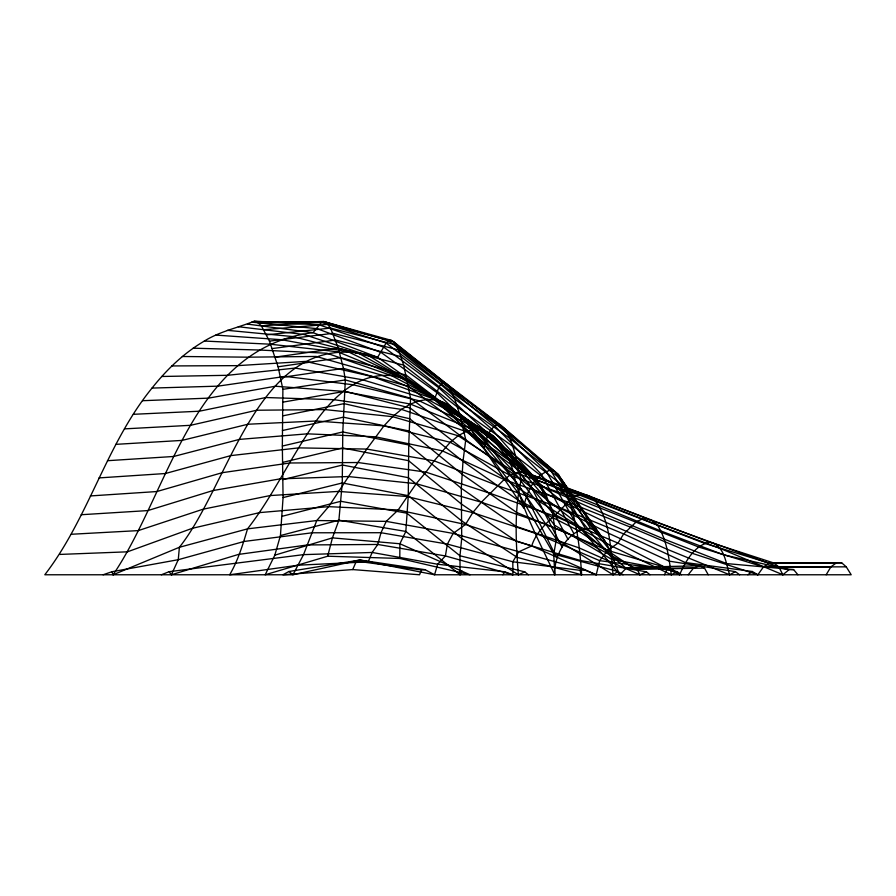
<?xml version="1.0" encoding="UTF-8"?>
<svg xmlns="http://www.w3.org/2000/svg" width="896" height="896" viewBox="0 0 896 896"><rect width="100%" height="100%" fill="white"/><g stroke="black" fill="none" stroke-linecap="round" stroke-linejoin="round"><path stroke-width="1.34" d="M274.826 555.162L332.427 537.88L399.896 543.76L470.086 574.773L399.795 558.466L327.678 556.214L265.194 574.773L274.826 555.162L280.437 535.573L283.069 497.582L282.341 446.051L282.89 389.323L278.107 366.789L269.45 341.118L261.341 325.774L256.491 321.53L254.229 321.227C237.642 327.835 219.766 331.464 204.378 341.04C183.926 352.968 166.69 369.634 152.018 388.08C106.165 444.293 88.861 517.597 44.8 574.773L292.958 574.773L359.89 560.034L425.152 569.71L434.56 574.773L851.2 574.773L846.25 566.843L841.658 562.778L769.115 563.091L704.48 543.312L578.85 494.838L515.435 472.774L458.147 435.747L392.627 416.662L324.923 409.584L256.704 410.234L190.557 425.309L124.51 428.87M399.795 558.466L399.896 543.76L405.843 531.44L408.274 495.678L408.733 444.965L410.57 398.238L403.659 365.131L398.642 349.955L396.133 344.938L393.624 341.701L391.115 340.301L323.568 321.507L258.854 323.042M161.762 376.477L227.685 375.301L295.21 368.077L362.499 379.77L427.806 399.414L487.715 432.186C501.693 440.205 508.054 456.154 513.027 470.669C520.733 507.618 539.011 540.758 554.781 574.762C553.336 555.688 568.848 527.386 590.643 528.595C608.877 536.245 611.744 559.037 619.886 574.773L626.091 568.299L632.33 567.358L699.698 565.768L704.502 568.064L708.232 574.773M103.085 574.773L111.899 571.749L113.098 574.773L179.39 547.277L247.531 528.864L316.77 520.542L386.232 521.371L453.118 533.434L584.259 569.834L596.21 574.773L599.67 560.661L607.701 550.379L617.982 543.099L623.683 533.915L636.048 522.066L641.536 519.266L646.923 518.818L778.826 566.966L846.25 566.843M327.678 556.214L332.427 537.88L338.901 520.195L342.261 482.966L342.787 431.95L345.341 379.938L343.47 368.402L338.251 348.174L330.546 328.082L325.797 322.146L261.341 325.774M425.152 569.71L421.557 569.968L419.541 574.773L352.722 569.576L282.934 574.773L288.893 571.491L359.89 560.034L434.56 574.773L437.651 564.234L445.402 555.946L447.384 544.107L453.118 533.434L465.483 524.496L472.752 512.658L481.354 502.219L504.112 479.55L509.869 475.261L515.435 472.774L521.013 471.99L526.635 472.875L589.557 496.205L652.198 520.699L657.272 524.91L720.496 548.576L782.902 574.773L788.973 569.71L793.621 569.598L797.922 574.773M352.722 569.576L356.418 561.098L421.557 569.968M664.507 574.773L666.87 569.509L672.806 569.576L679.538 574.773C685.507 561.635 694.478 544.813 710.024 542.293L774.267 563.136L841.658 562.778M161.37 574.773L169.053 571.704L171.382 574.773L178.259 559.698L179.39 547.277C232.859 480.054 259.672 321.63 377.619 357.291L434.885 397.634L483.885 448.56L523.824 508.189C525.706 492.89 534.61 474.499 550.57 470.187L554.658 471.296L558.41 474.544L595.762 530.925M280.437 535.573L338.901 520.195L405.843 531.44L460.074 574.773L461.933 570.987M826.157 574.773L830.917 566.843L836.506 562.778M113.098 574.773C170.005 490.806 191.99 347.558 313.062 332.662L377.619 357.291L386.131 343.056L388.618 340.76L391.115 340.301L497.818 424.659L546.146 471.218L579.723 530.062M502.869 574.773L504.773 571.794L512.882 574.773L512.826 561.781L518.594 551.902L531.698 545.944C537.712 526.915 555.654 516.701 567.706 501.995C574.448 493.942 587.238 491.49 594.653 500.046L657.272 524.91C666.994 539.739 668.797 557.682 671.339 574.773L677.197 571.67L681.363 574.773M107.475 460.701L173.667 456.478L239.389 439.398L307.373 433.832L375.435 436.789L442.288 450.834L504.112 479.55L567.706 501.995L630.493 527.173L693.034 553.594L757.859 574.773L763.482 566.888L769.115 563.091L774.267 563.136L778.826 566.966L782.902 574.773M688.195 574.773L693.526 568.075L699.698 565.768M747.835 574.773L752.315 571.502L757.859 574.773M182.325 356.496L248.192 357.179L316.154 356.451L381.842 375.189L444.226 402.797C456.243 408.755 464.766 419.552 471.867 430.595L516.634 482.72L556.394 539.101L613.066 574.773L617.837 571.491L623.078 574.773M171.853 365.938L237.742 365.635L305.547 361.402L372.142 376.566L444.226 402.797L499.666 442.725L545.586 493.405L605.909 522.357L667.386 549.371L729.624 574.773L735.426 571.648L739.648 574.773M282.341 446.051L342.787 431.95L408.733 444.965L461.306 488.298L515.995 526.322L579.018 547.859L639.923 574.773L646.442 571.827L649.947 574.773M283.069 497.582L342.261 482.966L408.274 495.678L461.72 538.485L518.347 574.773L524.821 571.883L528.371 574.773M171.382 574.773L238.482 554.422L307.597 544.936L377.765 544.466L445.402 555.946L512.882 574.773M282.229 516.253L340.805 501.29L406.851 513.195L459.973 555.789L524.821 571.883M282.912 479.606L342.496 465.035L408.43 477.714L461.362 520.677L517.082 557.346L581.65 574.773C579.488 540.568 574.538 505.131 558.41 474.544L506.778 432.141L452.099 392.538L398.642 349.955L333.043 333.323L269.45 341.118M282.565 462.426L342.586 447.966L408.554 460.678L461.227 503.91L516.432 541.296L580.44 560.504L646.442 571.827M282.408 430.528L343.325 417.178L409.158 431.01L461.989 474.163L516.69 512.49L578.267 537.846L637.112 569.419L704.502 568.064M282.688 415.867L344.064 403.637L409.662 418.723L462.986 461.362L517.709 499.878L576.99 529.872L632.33 567.358L637.112 569.419L639.923 574.773M111.899 571.749L178.259 559.698L244.171 541.453L312.144 532.784L380.99 532.717L447.384 544.107L512.826 561.781L580.093 570.338L584.259 569.834M283.024 402.125L344.915 391.328L410.222 408.038L464.341 449.96L519.198 488.79L575.434 524.216L626.091 568.299L693.526 568.075M282.89 389.323L345.341 379.938L410.57 398.238L465.752 439.757L521.226 479.595L574.818 521.405L619.886 574.773M280.862 377.53L343.47 368.402L408.576 386.422L463.266 427.75L518.213 466.973L570.797 508.054L613.906 560.403M278.107 366.789L340.917 357.683L406.146 375.122L460.387 416.752L515.334 455.75L567.885 496.698L609.594 549.942M275.195 357.123L338.251 348.174L403.659 365.131L457.542 407.165L512.523 446.174L564.984 487.312L605.237 541.632M272.294 348.566L335.608 340.032L401.15 356.709L454.776 399.078L509.667 438.278L561.848 479.898L600.634 535.293M169.053 571.704L303.531 554.635L372.154 552.462L437.651 564.234L504.773 571.794M266.661 334.835L330.546 328.082L396.133 344.938L449.546 387.587L503.832 427.795L554.658 471.296L590.643 528.595M263.962 329.717L328.126 324.341L393.624 341.701L447.104 384.261L500.842 425.298C514.965 439.275 515.48 461.53 521.226 479.595C513.934 510.776 515.984 543.133 518.347 574.773M99.03 477.915L165.334 473.525L230.888 455.594L298.659 447.877L366.8 449.075L434.123 460.835L497.515 485.61L561.131 508.166L623.683 533.915L685.227 562.509L752.315 571.502M90.373 495.936L156.822 491.546L222.197 472.696L289.8 462.986L358.086 462.526L425.958 472.147L490.75 493.55L554.926 516.275L617.982 543.099L679.538 574.773M81.178 514.73L147.806 510.586L212.856 490.582L280.078 478.878L348.219 476.526L416.181 483.694L481.354 502.219L545.306 524.037L607.701 550.379L672.806 569.576M115.909 444.349L182.022 440.406L247.923 424.234L316.053 421.008L383.958 425.869L450.206 442.277L509.869 475.261L573.35 497.392L698.757 547.064L763.482 566.888L830.917 566.843M71.322 534.262L138.264 530.611L203.09 509.197L270.155 495.555L338.453 491.411L406.862 496.474L472.752 512.658L537.152 533.96L599.67 560.661L666.87 569.509M133.381 414.31L199.382 411.208L265.832 397.533L334.051 399.694L401.475 409.371L466.032 431.536L521.013 471.99L584.248 494.446L710.024 542.293C724.618 545.306 725.794 563.147 729.624 574.773M142.554 400.702L208.522 398.138L275.341 386.232L343.426 391.395L410.39 404.085L473.693 429.699L526.635 472.875L594.653 500.046C610.882 521.326 610.546 549.405 613.066 574.773M59.931 554.422L127.456 551.824L192.27 528.326L259.661 512.602L328.642 506.654L398.16 509.97L465.483 524.496L531.698 545.944L596.21 574.773M152.018 388.08L217.963 386.154L285.163 376.398L352.957 384.754L419.238 400.814L481.006 430.069L487.715 432.186L536.682 479.842L545.586 493.405L552.608 513.128L556.394 539.101L553.739 554.053L554.781 574.762M256.491 321.53L321.429 322.437L386.131 343.056L440.619 384.339L491.646 429.027L536.323 479.517L568.053 539.482M193.166 348.186L258.989 350.011L326.906 353.226L391.451 375.603C408.094 377.866 421.254 388.786 434.885 397.634C437.629 392.75 437.83 386.109 442.635 382.626L444.797 382.603L447.104 384.261L449.546 387.587L454.776 399.078L460.387 416.752L465.752 439.757L462.986 461.362L461.306 488.298L461.72 538.485L459.973 555.789L460.074 574.773M204.378 341.04L270.144 344.187L337.758 351.781L400.949 377.843L459.021 413.728L509.23 460.13L552.608 513.128L610.859 545.709L671.339 574.773M254.229 321.227L319.334 324.901L383.656 347.099L438.726 387.733L488.555 434.011L531.07 486.674L562.061 547.12M215.846 335.082L281.523 339.718L348.51 351.938L410.11 381.651L465.595 421.456L513.027 470.669L554.467 525.146L611.419 559.25L677.197 571.67M793.621 569.598L726.645 563.584L664.149 539.112L602.347 513.005L541.184 485.834L493.965 436.442L436.162 400.075L427.806 399.414L419.238 400.814L410.39 404.085L401.475 409.371L392.627 416.662L383.958 425.869L366.8 449.075L328.642 506.654L316.77 520.542L303.531 554.635L292.958 574.773L288.893 571.491M227.405 330.333L292.992 336.582L359.094 353.55L419.014 386.949L471.867 430.595L483.885 448.56C486.091 439.88 488.488 428.243 497.818 424.659L500.842 425.298L550.57 470.187L585.29 528.315M251.698 322.134L316.994 328.653L381.091 352.453L436.968 392.638L485.766 440.843L526.176 496.037L556.472 557.357M238.336 326.715L303.845 334.477L368.928 355.734L427.157 392.571L477.501 439.533L519.266 494.334L553.739 554.053L617.837 571.491M247.453 324.106L313.062 332.662L321.429 322.437L323.568 321.507L388.618 340.76L442.635 382.626L494.749 425.902L541.386 474.354L573.966 533.803M735.426 571.648L669.189 561.131L608.406 533.154L549.17 502.477L504.694 450.576L451.83 407.344L391.451 375.603C347.211 371.874 318.674 414.602 298.659 447.877C281.882 475.026 267.198 503.63 247.531 528.864C242.861 544.634 238 560.582 229.667 574.773L298.29 565.186L368.166 561.848L372.154 552.462L377.765 544.466L380.99 532.717L386.232 521.371L398.16 509.97L416.181 483.694L425.958 472.147L434.123 460.835L450.206 442.277L458.147 435.747L466.032 431.536L473.693 429.699L481.006 430.069L536.682 479.842L660.733 530.902L723.52 554.792L788.973 569.71M580.093 570.338L581.179 574.773"/></g></svg>
